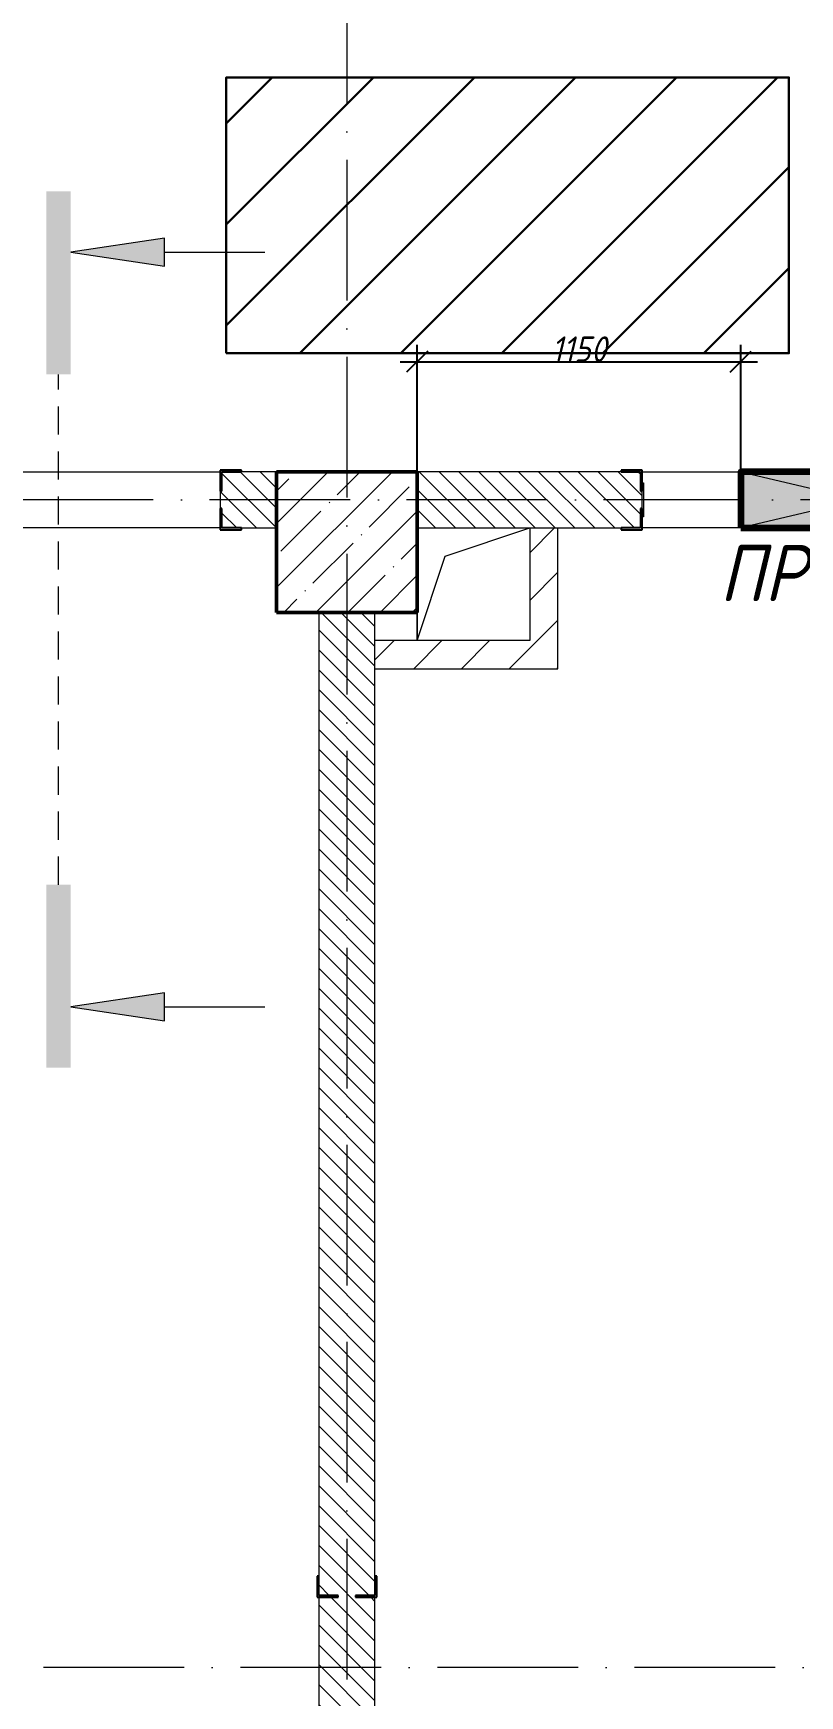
# Model space of a CAD drawing. Header units: millimetres. Extents: x -356862 to 418287, y 0 to 839748.
# Drawn here: x -159680 to -156955, y 517847 to 523755 of the extents above; entities that cross this region are included whole.
import ezdxf

# ---------------------------------------------------------------- set-up
doc = ezdxf.new("R2010")
doc.units = ezdxf.units.MM
doc.linetypes.add('200_ШТРИХ_ш1п0_6_', pattern=[160, 100, -60])
doc.linetypes.add('50_200_ШТРИХ_1Т_ш5_п1_п1_', pattern=[700, 500, -100, 0, -100])
for name, color, linetype, lineweight in [('0) строит. леса', 20, 'Continuous', 30), ('9.7) Заделка 956 шт', 6, 'Continuous', 158), ('A-____-____-DIMS', 7, 'Continuous', 9), ('A-____-NOTE-TEXT', 7, 'Continuous', 9), ('A-____-NOTE-TEXT-1', 7, 'Continuous', 5), ('A-DETL-GENF-OTLN', 7, 'Continuous', 9), ('A-FLOR-____-OTLN', 7, 'Continuous', 9), ('A-GENM-____-IDEN', 7, 'Continuous', 9), ('A-GENM-____-MCUT', 7, 'Continuous', 25), ('A-GENM-____-OTLN', 7, 'Continuous', 9), ('A-GENM-____-OTLN-1', 7, 'Continuous', 25), ('A-GLAZ-____-OTLN', 7, 'Continuous', 9), ('A-WALL-____-MCUT', 7, 'Continuous', 13), ('A-WALL-____-PATT-1', 7, 'Continuous', 9), ('A-WALL-FNSH-MCUT-1', 7, 'Continuous', 9), ('I-WALL-____-OTLN', 7, 'Continuous', 9), ('S-COLS-____-MCUT', 7, 'Continuous', 50), ('S-COLS-____-OTLN', 7, 'Continuous', 9), ('S-GRID-____-OTLN-1', 7, '50_200_ШТРИХ_1Т_ш5_п1_п1_', 9)]:
    doc.layers.add(name, color=color, linetype=linetype, lineweight=lineweight)
doc.layers.add('A-DETL-GENF-OTLN-3', color=9, linetype='Continuous', lineweight=9, true_color=0x808080)
doc.layers.add('A-DETL-GENF-OTLN-4', color=9, linetype='200_ШТРИХ_ш1п0_6_', lineweight=9, true_color=0x808080)
doc.styles.add('ISOCPEUR_I_11', font='isocpeui.ttf', dxfattribs={"width": 0.9, "height": 200})
doc.styles.add('ISOCPEUR_I_7', font='isocpeui.ttf', dxfattribs={"width": 0.9, "height": 90})
doc.dimstyles.new('ISO-1_8_0_9К_СРЕДНИЙ_Кладочные_2', dxfattribs={"dimscale": 304.8, "dimtxt": 89.638306, "dimasz": 0.246063, "dimexe": 0.19685, "dimexo": 0, "dimgap": 0, "dimtad": 1, "dimdec": 3, "dimrnd": 0.001, "dimdsep": 46, "dimtxsty": 'ISOCPEUR_I_7', "dimblk1": 'OBLIQUE', "dimblk2": 'OBLIQUE', "dimsah": 1, "dimcen": 0.09, "dimdle": 0.19685, "dimazin": 0, "dimtfac": 1, "dimtdec": 4, "dimtix": 1, "dimtmove": 1, "dimatfit": 3, "dimfxl": 1, "dimtvp": 1, "dimtolj": 1, "dimtzin": 0, "dimarcsym": 2})
pattern_1 = [(135, (-176515.067, 459015.94), (-35.35534, -35.35534), [])]
pattern_2 = [(45, (-176515.07, 459015.94), (-84.85281, 84.85281), [])]

# ---------------------------------------------------------------- blocks, each defined once
blk = doc.blocks.new('BSC_Колонна _Прямоугольная - 500х500-V35-АР1_План отверстий 1 этажа в осях 1-64_Ю-ЯЯ')
at = {"layer": 'S-COLS-____-OTLN'}
h = blk.add_hatch(dxfattribs=at)
h.set_pattern_fill('FP_41', color=256, style=0, pattern_type=2)
h.set_pattern_definition([(45, (-17950, -62931.04), (-114.04925, 114.04925), []), (45, (-17835.95, -62931.04), (-114.04925, 114.04925), [201.613, -40.323, 3.353, -36.97])])
h.paths.add_polyline_path([(-250, -250), (250, -250), (250, 250), (-250, 250)], flags=0)
at = {"layer": 'S-COLS-____-MCUT'}
for p, q in [((250, 250), (-250, 250)), ((-250, 250), (-250, -250)), ((250, -250), (250, 250)), ((-250, -250), (250, -250))]:
    blk.add_line(p, q, dxfattribs=at)
blk = doc.blocks.new('Фахверк_СКБ_Уголок - 200_4010_1-27904659-АР1_План отверстий 1 этажа в осях 1-64_Ю-ЯЯ')
at = {"layer": 'A-GENM-____-MCUT'}
for p, q in [((125, 156), (50, 156)), ((50, 156), (50, 150)), ((50, 150), (119, 150)), ((119, 150), (119, 81)), ((125, 81), (125, 156)), ((119, 81), (125, 81)), ((125, 19), (119, 19)), ((119, 19), (119, -50)), ((125, -56), (125, 19)), ((119, -50), (50, -50)), ((50, -50), (50, -56)), ((50, -56), (125, -56))]:
    blk.add_line(p, q, dxfattribs=at)
blk = doc.blocks.new('АР_Перемычка - АР_Перемычка-28051820-АР1_План отверстий 1 этажа в осях 1-64_Ю-ЯЯ')
at = {"layer": 'A-GENM-____-OTLN'}
blk.add_line((-350, -100), (-342, -100), dxfattribs=at)
blk = doc.blocks.new('Фахверк_СКБ_Уголок - 200_3600-27915153-АР1_План отверстий 1 этажа в осях 1-64_Ю-ЯЯ')
at = {"layer": 'A-GENM-____-MCUT'}
for p, q in [((125, 156), (50, 156)), ((50, 156), (50, 150)), ((50, 150), (119, 150)), ((119, 150), (119, 81)), ((125, 81), (125, 156)), ((119, 81), (125, 81)), ((125, 19), (119, 19)), ((119, 19), (119, -50)), ((125, -56), (125, 19)), ((119, -50), (50, -50)), ((50, -50), (50, -56)), ((50, -56), (125, -56))]:
    blk.add_line(p, q, dxfattribs=at)
blk = doc.blocks.new('154_Стойка_СКБ_Уголок - СМ-2530_200-28213945-АР1_План отверстий 1 этажа в осях 1-64_Ю-ЯЯ')
at = {"layer": 'A-GENM-____-MCUT'}
for p, q in [((125, 156), (125, 81)), ((200, 156), (125, 156)), ((131, 81), (131, 150)), ((131, 150), (200, 150)), ((200, 150), (200, 156)), ((125, 81), (131, 81)), ((131, 19), (125, 19)), ((125, 19), (125, -56)), ((131, -50), (131, 19)), ((125, -56), (200, -56)), ((200, -50), (131, -50)), ((200, -56), (200, -50))]:
    blk.add_line(p, q, dxfattribs=at)
blk = doc.blocks.new('Стойка_Влож_Полоса боковая - Полоса-28213942-АР1_План отверстий 1 этажа в осях 1-64_Ю-ЯЯ')
at = {"layer": 'A-GENM-____-OTLN'}
for p, q in [((-5, 60), (0, 60)), ((-5, -60), (-5, 60)), ((0, 31), (0, -31)), ((0, -60), (-5, -60))]:
    blk.add_line(p, q, dxfattribs=at)
blk = doc.blocks.new('AR_Отверстие прямоугольное _в плите_ - AR_Отверстие прямоугольное _в плите_-30459211-АР1_План отверстий 1 этажа в осях 1-64_Ю-ЯЯ')
at = {"layer": 'A-GENM-____-OTLN'}
for p, q in [((-100, 100), (200, 200)), ((-200, -200), (-100, 100)), ((-200, -100), (-200, -200))]:
    blk.add_line(p, q, dxfattribs=at)
blk = doc.blocks.new('AR_Отверстие прямоугольное _в стене_ - AR_Отверстие прямоугольное _в стене__ОВ-36666481-АР1_План отверстий 1 этажа в осях 1-64_Ю-ЯЯ')
at = {"layer": 'A-GLAZ-____-OTLN'}
blk.add_hatch(color=256, dxfattribs=at).paths.add_polyline_path([(425, -100), (425, 100), (-425, 100), (-425, -100)], flags=0)
at = {"layer": 'A-DETL-GENF-OTLN'}
for p, q in [((-425, -100), (-425, 100)), ((-425, 100), (425, 100)), ((425, 100), (-425, -100)), ((-425, 100), (425, -100)), ((425, 100), (-425, 100)), ((-425, 100), (-425, -100)), ((425, 100), (425, -100)), ((425, -100), (425, 100)), ((425, -100), (-425, -100)), ((-425, -100), (425, -100))]:
    blk.add_line(p, q, dxfattribs=at)
blk = doc.blocks.new('DET_L_Имитация разреза_ISO2-5 - Вправо-29858937-АР1_План отверстий 1 этажа в осях 1-64_Ю-ЯЯ')
at = {"layer": 'A-DETL-GENF-OTLN-4'}
blk.add_line((143.1, 0), (1956.9, 0), dxfattribs=at)
blk = doc.blocks.new('_Oblique')
at = {"color": 0, "linetype": 'ByBlock', "lineweight": -2}
blk.add_line((-0.5, -0.5), (0.5, 0.5), dxfattribs=at)
blk = doc.blocks.new('*D13589')
at = {"layer": 'A-____-____-DIMS', "color": 0, "lineweight": -2, "transparency": 16777216}
for p, q in [((-158315.1, 522197), (-158315.1, 522647.8)), ((-157165.1, 522203), (-157165.1, 522647.8)), ((-158375.1, 522587.8), (-157105.1, 522587.8))]:
    blk.add_line(p, q, dxfattribs=at)
at = {"layer": 'Defpoints', "color": 0, "transparency": 16777216}
for p in [(-157165.1, 522587.8), (-158315.1, 522197), (-157165.1, 522203)]:
    blk.add_point(p, dxfattribs=at)
at = {"layer": 'A-____-____-DIMS', "color": 0, "lineweight": -2, "transparency": 16777216, "xscale": 75, "yscale": 75, "zscale": 75, "rotation": 180}
blk.add_blockref('_Oblique', (-158315.1, 522587.8), dxfattribs=at)
at = {"layer": 'A-____-____-DIMS', "color": 0, "lineweight": -2, "transparency": 16777216, "xscale": 75, "yscale": 75, "zscale": 75}
blk.add_blockref('_Oblique', (-157165.1, 522587.8), dxfattribs=at)
at = {"layer": 'A-____-____-DIMS', "color": 0, "transparency": 16777216, "insert": (-157740.1, 522632.8), "char_height": 90, "width": 463.361, "attachment_point": 5, "style": 'ISOCPEUR_I_7'}
blk.add_mtext('\\A1;1150', dxfattribs=at)

msp = doc.modelspace()

# ---------------------------------------------------------------- hatches: boundary and pattern name
at = {"layer": '0) строит. леса'}
h = msp.add_hatch(dxfattribs=at)
h.set_pattern_fill('ANSI31', color=256, scale=80)
h.set_pattern_definition([(45, (-158553.36, 668636.65), (-179.60512, 179.60512), [])])
h.paths.add_polyline_path([(-158993.5904, 522618.1484), (-156993.5904, 522618.1484), (-156993.5904, 523598.1484), (-158993.5904, 523598.1484)])
at = {"layer": 'A-____-NOTE-TEXT-1'}
for points in [[(-159633.4358, 522542.9995), (-159546.6992, 522542.9995), (-159546.6992, 523192.9995), (-159633.4358, 523192.9995), (-159633.4358, 522697.7393)], [(-159213.0578, 522927.1514), (-159213.0578, 523027.1514), (-159546.6992, 522977.1514)], [(-159546.6992, 520079.1868), (-159546.6992, 520729.1868), (-159633.4358, 520729.1868), (-159633.4358, 520079.1868)], [(-159213.0578, 520245.0348), (-159213.0578, 520345.0348), (-159546.6992, 520295.0348)]]:
    msp.add_hatch(color=256, dxfattribs=at).paths.add_polyline_path(points, flags=0)
at = {"layer": 'A-WALL-____-PATT-1'}
h = msp.add_hatch(dxfattribs=at)
h.set_pattern_fill('FP_6', color=256, style=0, pattern_type=2)
h.set_pattern_definition(pattern_1)
h.paths.add_polyline_path([(-160622.9702, 521996.983), (-160171.0675, 521996.983), (-160171.0675, 522065.983), (-160165.0675, 522065.983), (-160165.0675, 522127.983), (-160171.0675, 522127.983), (-160171.0675, 522196.983), (-161529.0675, 522196.983), (-161529.0675, 522127.983), (-161535.0675, 522127.983), (-161535.0675, 522065.983), (-161529.0675, 522065.983), (-161529.0675, 521996.983), (-161460.0675, 521996.983)], flags=0)
h.paths.add_polyline_path([(-158940.0675, 521996.983), (-158815.0675, 521996.983), (-158815.0675, 522196.983), (-159009.0675, 522196.983), (-159009.0675, 522127.983), (-159015.0675, 522127.983), (-159015.0675, 522065.983), (-159009.0675, 522065.983), (-159009.0675, 521996.983)], flags=0)
h.paths.add_polyline_path([(-162541.0675, 521996.983), (-162541.0675, 522065.983), (-162535.0675, 522065.983), (-162535.0675, 522127.983), (-162541.0675, 522127.983), (-162541.0675, 522196.983), (-163215.0675, 522196.983), (-163215.0675, 521996.983), (-162610.0675, 521996.983)], flags=0)
h = msp.add_hatch(dxfattribs=at)
h.set_pattern_fill('FP_6', color=256, style=0, pattern_type=2)
h.set_pattern_definition(pattern_1)
h.paths.add_polyline_path([(-157590.0675, 521996.983), (-157521.0675, 521996.983), (-157521.0675, 522065.983), (-157515.0675, 522065.983), (-157515.0675, 522127.983), (-157521.0675, 522127.983), (-157521.0675, 522196.983), (-158315.0675, 522196.983), (-158315.0675, 521996.983)], flags=0)
h = msp.add_hatch(dxfattribs=at)
h.set_pattern_fill('FP_4', color=256, style=0, pattern_type=2)
h.set_pattern_definition(pattern_2)
h.paths.add_polyline_path([(-157815.0675, 521496.983), (-157815.0675, 521996.983), (-157915.0675, 521996.983), (-157915.0675, 521496.983)], flags=0)
h = msp.add_hatch(dxfattribs=at)
h.set_pattern_fill('FP_6', color=256, style=0, pattern_type=2)
h.set_pattern_definition(pattern_1)
h.paths.add_polyline_path([(-158665.0675, 514696.983), (-158465.0675, 514696.983), (-158465.0675, 518196.983), (-158534.0675, 518196.983), (-158534.0675, 518202.983), (-158465.0675, 518202.983), (-158465.0675, 521696.983), (-158665.0675, 521696.983), (-158665.0675, 518202.983), (-158596.0675, 518202.983), (-158596.0675, 518196.983), (-158665.0675, 518196.983), (-158665.0675, 516239.7989)], flags=0)
h = msp.add_hatch(dxfattribs=at)
h.set_pattern_fill('FP_4', color=256, style=0, pattern_type=2)
h.set_pattern_definition(pattern_2)
h.paths.add_polyline_path([(-157915.0675, 521496.983), (-157915.0675, 521596.983), (-158465.0675, 521596.983), (-158465.0675, 521496.983)], flags=0)

# ---------------------------------------------------------------- linework, layer by layer
at = {"layer": '0) строит. леса'}
msp.add_lwpolyline([(-158993.5904, 522618.1484), (-156993.5904, 522618.1484), (-156993.5904, 523598.1484), (-158993.5904, 523598.1484)], close=True, dxfattribs=at)
at = {"layer": '9.7) Заделка 956 шт'}
msp.add_lwpolyline([(-157165.0675, 521996.983), (-156315.0675, 521996.983), (-156315.0675, 522196.983), (-157165.0675, 522196.983)], close=True, dxfattribs=at)
at = {"layer": 'A-____-NOTE-TEXT'}
for p, q in [((-159213.0578, 523027.1514), (-159546.6992, 522977.1514)), ((-159213.0578, 522927.1514), (-159213.0578, 523027.1514)), ((-159546.6992, 522977.1514), (-159213.0578, 522927.1514)), ((-159213.0578, 522977.1514), (-158856.8078, 522977.1514)), ((-159213.0578, 520345.0348), (-159546.6992, 520295.0348)), ((-159213.0578, 520245.0348), (-159213.0578, 520345.0348)), ((-159546.6992, 520295.0348), (-159213.0578, 520245.0348)), ((-159213.0578, 520295.0348), (-158856.8078, 520295.0348))]:
    msp.add_line(p, q, dxfattribs=at)
at = {"layer": 'A-FLOR-____-OTLN'}
msp.add_line((-158315.0675, 521596.983), (-158315.0675, 521696.983), dxfattribs=at)
at = {"layer": 'A-WALL-____-MCUT'}
for p, q in [((-158815.0675, 522196.983), (-158940.0675, 522196.983)), ((-157590.0675, 522196.983), (-158315.0675, 522196.983)), ((-159015.0675, 522127.983), (-159015.0675, 522065.983)), ((-158940.0675, 521996.983), (-158815.0675, 521996.983)), ((-158315.0675, 521996.983), (-157590.0675, 521996.983)), ((-158665.0675, 521696.983), (-158665.0675, 518271.983)), ((-158465.0675, 518271.983), (-158465.0675, 521696.983)), ((-158665.0675, 518196.983), (-158665.0675, 514696.983)), ((-158465.0675, 514696.983), (-158465.0675, 518196.983))]:
    msp.add_line(p, q, dxfattribs=at)
at = {"layer": 'A-WALL-FNSH-MCUT-1'}
for p, q in [((-157915.0675, 521996.983), (-157915.0675, 521596.983)), ((-157815.0675, 521496.983), (-157815.0675, 521996.983)), ((-157915.0675, 521596.983), (-158465.0675, 521596.983)), ((-158465.0675, 521496.983), (-157815.0675, 521496.983))]:
    msp.add_line(p, q, dxfattribs=at)
at = {"layer": 'I-WALL-____-OTLN'}
for p, q in [((-160165.0675, 522196.983), (-159015.0675, 522196.983)), ((-157515.0675, 522196.983), (-157165.0675, 522196.983)), ((-159015.0675, 521996.983), (-160165.0675, 521996.983)), ((-157165.0675, 521996.983), (-157515.0675, 521996.983))]:
    msp.add_line(p, q, dxfattribs=at)
at = {"layer": 'S-GRID-____-OTLN-1'}
for p, q in [((-158565.0675, 549908.7924), (-158565.0675, 511907.5288)), ((-72440.6609, 522096.983), (-181183.8377, 522096.983)), ((-101035.027, 517946.983), (-181183.8377, 517946.983))]:
    msp.add_line(p, q, dxfattribs=at)

# ---------------------------------------------------------------- block references
at = {"layer": 'A-DETL-GENF-OTLN-3', "rotation": 90.00000000000072}
msp.add_blockref('DET_L_Имитация разреза_ISO2-5 - Вправо-29858937-АР1_План отверстий 1 этажа в осях 1-64_Ю-ЯЯ', (-159590.0675, 520586.0931), dxfattribs=at)
at = {"layer": 'A-GENM-____-OTLN', "rotation": 180}
msp.add_blockref('Стойка_Влож_Полоса боковая - Полоса-28213942-АР1_План отверстий 1 этажа в осях 1-64_Ю-ЯЯ', (-157515.0675, 522096.983), dxfattribs=at)
at = {"layer": 'A-GENM-____-OTLN'}
for name, p in [('AR_Отверстие прямоугольное _в плите_ - AR_Отверстие прямоугольное _в плите_-30459211-АР1_План отверстий 1 этажа в осях 1-64_Ю-ЯЯ', (-158115.0675, 521796.983)), ('АР_Перемычка - АР_Перемычка-28051820-АР1_План отверстий 1 этажа в осях 1-64_Ю-ЯЯ', (-157515.0675, 522096.983))]:
    msp.add_blockref(name, p, dxfattribs=at)
at = {"layer": 'A-GENM-____-OTLN-1'}
for name, p, rotation in [('Фахверк_СКБ_Уголок - 200_4010_1-27904659-АР1_План отверстий 1 этажа в осях 1-64_Ю-ЯЯ', (-158890.0675, 522146.983), 180), ('154_Стойка_СКБ_Уголок - СМ-2530_200-28213945-АР1_План отверстий 1 этажа в осях 1-64_Ю-ЯЯ', (-157390.0675, 522146.983), 180), ('Фахверк_СКБ_Уголок - 200_3600-27915153-АР1_План отверстий 1 этажа в осях 1-64_Ю-ЯЯ', (-158615.0675, 518321.983), 269.9999999999999)]:
    msp.add_blockref(name, p, dxfattribs=dict(at, rotation=rotation))
at = {"layer": 'A-GLAZ-____-OTLN'}
msp.add_blockref('AR_Отверстие прямоугольное _в стене_ - AR_Отверстие прямоугольное _в стене__ОВ-36666481-АР1_План отверстий 1 этажа в осях 1-64_Ю-ЯЯ', (-156740.0675, 522096.983), dxfattribs=at)
at = {"layer": 'S-COLS-____-OTLN'}
msp.add_blockref('BSC_Колонна _Прямоугольная - 500х500-V35-АР1_План отверстий 1 этажа в осях 1-64_Ю-ЯЯ', (-158565.0675, 521946.983), dxfattribs=at)

# ---------------------------------------------------------------- texts
at = {"layer": 'A-GENM-____-IDEN', "insert": (-157240.6241, 521936.4691), "char_height": 200, "width": 562.784625, "attachment_point": 1, "style": 'ISOCPEUR_I_11'}
msp.add_mtext('ПРО', dxfattribs=at)

# ---------------------------------------------------------------- dimensions: what is measured, and where the dimension line sits
at = {"layer": 'A-____-____-DIMS'}
dim = msp.add_linear_dim(base=(-157165.0675, 522587.7711), p1=(-158315.0675, 522196.983), p2=(-157165.0675, 522202.983), dimstyle='ISO-1_8_0_9К_СРЕДНИЙ_Кладочные_2', override={"dimpost": '<>', "dimfxl": 1150.015652}, dxfattribs=at)
dim.commit()
dim.dimension.update_dxf_attribs({"geometry": '*D13589', "text_midpoint": (-157740.0675, 522632.7711)})

doc.saveas('drawing.dxf')
